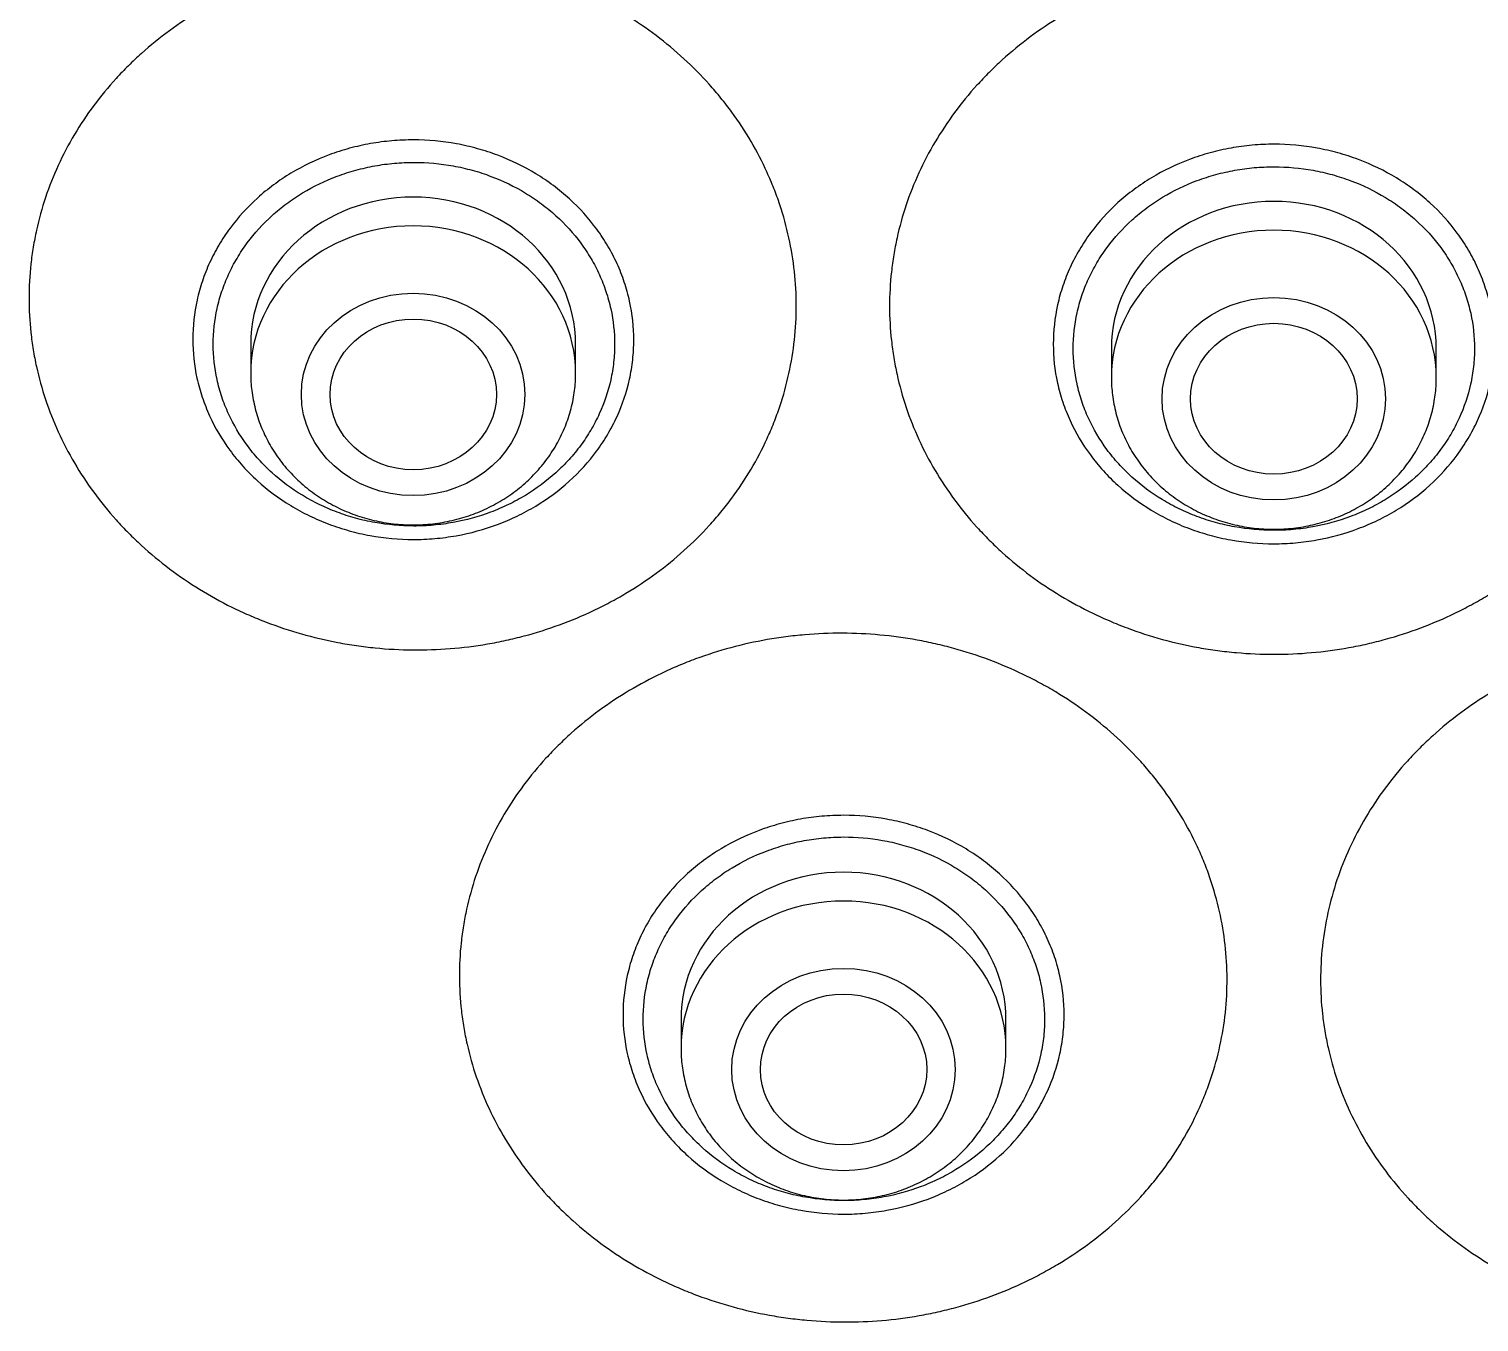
# Model space of a CAD drawing. Header units: millimetres. Extents: x 863 to 5283, y 810 to 2397.
# Drawn here: x 1634.474 to 1636.304, y 1442.379 to 1444.011 of the extents above; entities that cross this region are included whole.
import ezdxf

# ---------------------------------------------------------------- set-up
doc = ezdxf.new("R2010")
doc.units = ezdxf.units.MM
doc.layers.add('Wbudowane', color=175, linetype='Continuous')

# ---------------------------------------------------------------- blocks, each defined once
blk = doc.blocks.new('Z$W@#21058')
for p, q in [((18.569, 137.7496), (18.569, 137.7133)), ((18.979, 137.7133), (18.979, 137.7496)), ((19.655, 137.7442), (19.655, 137.7078)), ((20.065, 137.7078), (20.065, 137.7442)), ((19.112, 136.8973), (19.112, 136.8609)), ((19.522, 136.8609), (19.522, 136.8973))]:
    blk.add_line(p, q)
for centre in [(18.774, 137.7496), (19.86, 137.7442), (18.774, 137.7133), (19.86, 137.7078), (19.317, 136.8973), (19.317, 136.8609)]:
    blk.add_ellipse(centre, major_axis=(-0.205, 0), ratio=0.906308, start_param=3.141593, end_param=6.283185)
for centre, major_axis, ratio in [((18.774, 137.6863), (-0.141, 0), 0.906308), ((19.86, 137.6808), (-0.141, 0), 0.906308), ((18.7742, 137.6863), (0.105, 0), 0.905881), ((19.86, 137.6808), (0.1051, 0), 0.906308), ((19.317, 136.8339), (-0.141, 0), 0.906308), ((19.3171, 136.834), (0.105, 0.0002), 0.90652)]:
    blk.add_ellipse(centre, major_axis=major_axis, ratio=ratio)
for points, knots in [([(19.2575, 137.7982), (19.2575, 137.7692), (19.2543, 137.7407), (19.2451, 137.6987), (19.2413, 137.6848), (19.2344, 137.6642), (19.2319, 137.6574), (19.2265, 137.6438), (19.2236, 137.6371), (19.2085, 137.604), (19.1936, 137.5789), (19.1716, 137.5493), (19.1671, 137.5435), (19.1576, 137.532), (19.1527, 137.5263), (19.1375, 137.5096), (19.1269, 137.4991), (19.0934, 137.469), (19.069, 137.4511), (19.0359, 137.4313), (19.0292, 137.4275), (19.0155, 137.4202), (19.0086, 137.4167), (18.9876, 137.4068), (18.9591, 137.3948), (18.9293, 137.3854), (18.9066, 137.3794), (18.899, 137.3775), (18.8835, 137.3741), (18.8757, 137.3726), (18.8366, 137.3659), (18.8052, 137.3634), (18.7578, 137.3639), (18.742, 137.3647), (18.7182, 137.3671), (18.7103, 137.368), (18.6945, 137.3703), (18.6867, 137.3716), (18.6479, 137.379), (18.6177, 137.3876), (18.5811, 137.4017), (18.5738, 137.4047), (18.5594, 137.411), (18.5522, 137.4143), (18.5312, 137.4247), (18.5176, 137.4322), (18.4783, 137.4565), (18.4538, 137.4749), (18.4256, 137.5008), (18.4201, 137.5061), (18.4094, 137.5168), (18.4042, 137.5223), (18.3892, 137.5391), (18.3704, 137.5623), (18.3541, 137.587), (18.3391, 137.6126), (18.3323, 137.6258), (18.314, 137.6659), (18.3049, 137.6933), (18.2971, 137.7285), (18.2958, 137.7356), (18.2934, 137.7499), (18.2925, 137.7571), (18.2901, 137.7788), (18.2885, 137.8076), (18.2901, 137.8364), (18.2925, 137.8581), (18.2934, 137.8652), (18.2958, 137.8795), (18.2972, 137.8865), (18.3049, 137.9216), (18.314, 137.9489), (18.3323, 137.9886), (18.3391, 138.0017), (18.3541, 138.0269), (18.3704, 138.0513), (18.3892, 138.0741), (18.4042, 138.0906), (18.4094, 138.096), (18.4201, 138.1065), (18.4256, 138.1117), (18.4538, 138.1371), (18.4783, 138.155), (18.5176, 138.1784), (18.5312, 138.1857), (18.5522, 138.1957), (18.5594, 138.1988), (18.5738, 138.2049), (18.5811, 138.2077), (18.6177, 138.2211), (18.6479, 138.2291), (18.6867, 138.2357), (18.6945, 138.2369), (18.7103, 138.2389), (18.7182, 138.2397), (18.742, 138.2416), (18.7578, 138.2421), (18.8052, 138.2416), (18.8366, 138.2385), (18.8757, 138.2311), (18.8835, 138.2294), (18.899, 138.2257), (18.9066, 138.2237), (18.9293, 138.2172), (18.9591, 138.2073), (18.9876, 138.1948), (19.0086, 138.1844), (19.0155, 138.1808), (19.0292, 138.1732), (19.0359, 138.1693), (19.069, 138.1489), (19.0934, 138.1305), (19.1269, 138.0998), (19.1375, 138.089), (19.1527, 138.0721), (19.1576, 138.0663), (19.1671, 138.0546), (19.1716, 138.0487), (19.1936, 138.0187), (19.2085, 137.9933), (19.2236, 137.9599), (19.2265, 137.9532), (19.2319, 137.9395), (19.2344, 137.9326), (19.2413, 137.9118), (19.2451, 137.8979), (19.2543, 137.8557), (19.2575, 137.8272), (19.2575, 137.7982)], [0, 0, 0, 0, 0.03125, 0.03125, 0.046875, 0.046875, 0.054687, 0.054687, 0.0625, 0.0625, 0.09375, 0.09375, 0.101562, 0.101562, 0.109375, 0.109375, 0.125, 0.125, 0.15625, 0.15625, 0.164062, 0.164062, 0.171875, 0.171875, 0.1875, 0.203125, 0.203125, 0.210937, 0.210937, 0.21875, 0.21875, 0.25, 0.25, 0.265625, 0.265625, 0.273438, 0.273438, 0.28125, 0.28125, 0.3125, 0.3125, 0.320313, 0.320313, 0.328125, 0.328125, 0.34375, 0.34375, 0.375, 0.375, 0.382813, 0.382813, 0.390625, 0.390625, 0.40625, 0.421875, 0.421875, 0.4375, 0.4375, 0.46875, 0.46875, 0.476562, 0.476562, 0.484375, 0.484375, 0.5, 0.515625, 0.515625, 0.523437, 0.523437, 0.53125, 0.53125, 0.5625, 0.5625, 0.578125, 0.578125, 0.59375, 0.609375, 0.609375, 0.617187, 0.617187, 0.625, 0.625, 0.65625, 0.65625, 0.671875, 0.671875, 0.679687, 0.679687, 0.6875, 0.6875, 0.71875, 0.71875, 0.726562, 0.726562, 0.734375, 0.734375, 0.75, 0.75, 0.78125, 0.78125, 0.789062, 0.789062, 0.796875, 0.796875, 0.8125, 0.828125, 0.828125, 0.835937, 0.835937, 0.84375, 0.84375, 0.875, 0.875, 0.890625, 0.890625, 0.898437, 0.898437, 0.90625, 0.90625, 0.9375, 0.9375, 0.945312, 0.945312, 0.953125, 0.953125, 0.96875, 0.96875, 1, 1, 1, 1]), ([(20.3449, 137.7976), (20.3449, 137.7686), (20.3417, 137.74), (20.3325, 137.6979), (20.3287, 137.684), (20.3217, 137.6633), (20.3192, 137.6564), (20.3138, 137.6428), (20.311, 137.636), (20.2958, 137.6028), (20.2809, 137.5775), (20.2589, 137.5477), (20.2543, 137.5418), (20.2448, 137.5302), (20.2399, 137.5244), (20.2247, 137.5077), (20.214, 137.497), (20.1805, 137.4666), (20.156, 137.4484), (20.1229, 137.4283), (20.1161, 137.4244), (20.1024, 137.417), (20.0955, 137.4134), (20.0745, 137.4033), (20.0459, 137.391), (20.0162, 137.3813), (19.9934, 137.3751), (19.9858, 137.3732), (19.9703, 137.3696), (19.9625, 137.368), (19.9233, 137.361), (19.8919, 137.3582), (19.8444, 137.3582), (19.8286, 137.3589), (19.8048, 137.361), (19.7968, 137.3619), (19.781, 137.364), (19.7732, 137.3652), (19.7343, 137.3722), (19.7041, 137.3805), (19.6674, 137.3943), (19.6601, 137.3972), (19.6457, 137.4034), (19.6385, 137.4066), (19.6175, 137.4168), (19.6039, 137.4242), (19.5644, 137.4481), (19.54, 137.4662), (19.5117, 137.4919), (19.5061, 137.4971), (19.4955, 137.5078), (19.4903, 137.5132), (19.4752, 137.5299), (19.4564, 137.5529), (19.4401, 137.5775), (19.4251, 137.6029), (19.4182, 137.616), (19.3999, 137.656), (19.3907, 137.6834), (19.383, 137.7186), (19.3816, 137.7256), (19.3793, 137.7399), (19.3783, 137.7471), (19.3759, 137.7688), (19.3743, 137.7976), (19.3759, 137.8265), (19.3783, 137.8481), (19.3793, 137.8553), (19.3816, 137.8696), (19.383, 137.8767), (19.3907, 137.9119), (19.3999, 137.9393), (19.4182, 137.9792), (19.4251, 137.9924), (19.4401, 138.0178), (19.4564, 138.0424), (19.4752, 138.0654), (19.4903, 138.082), (19.4955, 138.0875), (19.5061, 138.0981), (19.5117, 138.1034), (19.54, 138.129), (19.5644, 138.1472), (19.6039, 138.171), (19.6175, 138.1784), (19.6385, 138.1886), (19.6457, 138.1919), (19.6601, 138.1981), (19.6674, 138.201), (19.7041, 138.2147), (19.7343, 138.223), (19.7732, 138.23), (19.781, 138.2313), (19.7968, 138.2334), (19.8048, 138.2343), (19.8286, 138.2364), (19.8444, 138.2371), (19.8919, 138.2371), (19.9233, 138.2343), (19.9625, 138.2272), (19.9703, 138.2256), (19.9858, 138.2221), (19.9934, 138.2202), (20.0162, 138.2139), (20.0459, 138.2042), (20.0745, 138.192), (20.0955, 138.1818), (20.1024, 138.1783), (20.1161, 138.1708), (20.1229, 138.1669), (20.156, 138.1468), (20.1805, 138.1287), (20.214, 138.0983), (20.2247, 138.0876), (20.2399, 138.0708), (20.2448, 138.0651), (20.2543, 138.0535), (20.2589, 138.0476), (20.2809, 138.0177), (20.2958, 137.9925), (20.311, 137.9592), (20.3138, 137.9525), (20.3192, 137.9388), (20.3217, 137.932), (20.3287, 137.9112), (20.3325, 137.8973), (20.3417, 137.8552), (20.3449, 137.8267), (20.3449, 137.7976)], [0, 0, 0, 0, 0.03125, 0.03125, 0.046875, 0.046875, 0.054687, 0.054687, 0.0625, 0.0625, 0.09375, 0.09375, 0.101562, 0.101562, 0.109375, 0.109375, 0.125, 0.125, 0.15625, 0.15625, 0.164062, 0.164062, 0.171875, 0.171875, 0.1875, 0.203125, 0.203125, 0.210938, 0.210938, 0.21875, 0.21875, 0.25, 0.25, 0.265625, 0.265625, 0.273438, 0.273438, 0.28125, 0.28125, 0.3125, 0.3125, 0.320313, 0.320313, 0.328125, 0.328125, 0.34375, 0.34375, 0.375, 0.375, 0.382813, 0.382813, 0.390625, 0.390625, 0.40625, 0.421875, 0.421875, 0.4375, 0.4375, 0.46875, 0.46875, 0.476562, 0.476562, 0.484375, 0.484375, 0.5, 0.515625, 0.515625, 0.523437, 0.523437, 0.53125, 0.53125, 0.5625, 0.5625, 0.578125, 0.578125, 0.59375, 0.609375, 0.609375, 0.617187, 0.617187, 0.625, 0.625, 0.65625, 0.65625, 0.671875, 0.671875, 0.679688, 0.679688, 0.6875, 0.6875, 0.71875, 0.71875, 0.726563, 0.726563, 0.734375, 0.734375, 0.75, 0.75, 0.78125, 0.78125, 0.789063, 0.789063, 0.796875, 0.796875, 0.8125, 0.828125, 0.828125, 0.835938, 0.835938, 0.84375, 0.84375, 0.875, 0.875, 0.890625, 0.890625, 0.898438, 0.898438, 0.90625, 0.90625, 0.9375, 0.9375, 0.945313, 0.945313, 0.953125, 0.953125, 0.96875, 0.96875, 1, 1, 1, 1]), ([(18.4959, 137.7559), (18.4959, 137.7725), (18.4977, 137.789), (18.5022, 137.8094), (18.5033, 137.8134), (18.5055, 137.8215), (18.5067, 137.8255), (18.5107, 137.8373), (18.5168, 137.8527), (18.5246, 137.8676), (18.531, 137.8785), (18.5333, 137.8821), (18.538, 137.8892), (18.5405, 137.8927), (18.5532, 137.9099), (18.5647, 137.9226), (18.584, 137.94), (18.5908, 137.9455), (18.605, 137.956), (18.6123, 137.961), (18.635, 137.9746), (18.651, 137.9823), (18.6763, 137.9918), (18.685, 137.9946), (18.7025, 137.9993), (18.7201, 138.0033), (18.738, 138.0056), (18.7561, 138.0072), (18.7653, 138.0076), (18.7928, 138.0075), (18.8109, 138.0058), (18.8376, 138.001), (18.8464, 137.9989), (18.8595, 137.9953), (18.8639, 137.994), (18.8725, 137.9912), (18.8767, 137.9897), (18.8978, 137.9817), (18.9138, 137.9739), (18.9327, 137.9624), (18.9364, 137.96), (18.9437, 137.9551), (18.9474, 137.9525), (18.958, 137.9446), (18.9647, 137.939), (18.9839, 137.9215), (18.9955, 137.9088), (19.0082, 137.8915), (19.0106, 137.888), (19.0153, 137.8808), (19.0176, 137.8772), (19.024, 137.8663), (19.0317, 137.8514), (19.0378, 137.8359), (19.0418, 137.8241), (19.043, 137.8201), (19.0452, 137.812), (19.0462, 137.8079), (19.0507, 137.7876), (19.0524, 137.7712), (19.0524, 137.7465), (19.052, 137.7383), (19.0506, 137.7259), (19.0501, 137.7218), (19.0487, 137.7136), (19.0479, 137.7095), (19.0435, 137.6893), (19.0382, 137.6736), (19.0278, 137.6507), (19.0238, 137.6432), (19.0152, 137.6286), (19.0105, 137.6215), (18.9954, 137.6011), (18.9839, 137.5883), (18.9579, 137.5648), (18.9438, 137.5544), (18.9212, 137.5408), (18.9134, 137.5366), (18.8973, 137.5288), (18.889, 137.5252), (18.8637, 137.5158), (18.8463, 137.5111), (18.824, 137.5071), (18.8195, 137.5064), (18.8105, 137.5052), (18.8059, 137.5047), (18.7922, 137.5035), (18.7831, 137.5031), (18.7559, 137.5032), (18.7379, 137.5048), (18.7154, 137.5089), (18.7109, 137.5098), (18.702, 137.5118), (18.6976, 137.513), (18.6846, 137.5166), (18.6675, 137.5222), (18.6511, 137.5292), (18.6391, 137.5351), (18.6351, 137.5371), (18.6272, 137.5414), (18.6233, 137.5436), (18.6043, 137.5552), (18.5903, 137.5657), (18.571, 137.5832), (18.5649, 137.5893), (18.5562, 137.5989), (18.5534, 137.6022), (18.5479, 137.6089), (18.5453, 137.6123), (18.5327, 137.6295), (18.5241, 137.644), (18.5154, 137.663), (18.5138, 137.6669), (18.5107, 137.6747), (18.5092, 137.6787), (18.5053, 137.6906), (18.503, 137.6986), (18.4977, 137.7228), (18.4959, 137.7392), (18.4959, 137.7559)], [0, 0, 0, 0, 0.03125, 0.03125, 0.039062, 0.039062, 0.046875, 0.046875, 0.0625, 0.078125, 0.078125, 0.085937, 0.085937, 0.09375, 0.09375, 0.125, 0.125, 0.140625, 0.140625, 0.15625, 0.15625, 0.1875, 0.1875, 0.203125, 0.203125, 0.21875, 0.234375, 0.234375, 0.25, 0.25, 0.28125, 0.28125, 0.296875, 0.296875, 0.304687, 0.304687, 0.3125, 0.3125, 0.34375, 0.34375, 0.351562, 0.351562, 0.359375, 0.359375, 0.375, 0.375, 0.40625, 0.40625, 0.414062, 0.414062, 0.421875, 0.421875, 0.4375, 0.453125, 0.453125, 0.460937, 0.460937, 0.46875, 0.46875, 0.5, 0.5, 0.515625, 0.515625, 0.523437, 0.523437, 0.53125, 0.53125, 0.5625, 0.5625, 0.578125, 0.578125, 0.59375, 0.59375, 0.625, 0.625, 0.65625, 0.65625, 0.671875, 0.671875, 0.6875, 0.6875, 0.71875, 0.71875, 0.726562, 0.726562, 0.734375, 0.734375, 0.75, 0.75, 0.78125, 0.78125, 0.789062, 0.789062, 0.796875, 0.796875, 0.8125, 0.828125, 0.828125, 0.835937, 0.835937, 0.84375, 0.84375, 0.875, 0.875, 0.890625, 0.890625, 0.898437, 0.898437, 0.90625, 0.90625, 0.9375, 0.9375, 0.945312, 0.945312, 0.953125, 0.953125, 0.96875, 0.96875, 1, 1, 1, 1]), ([(19.5817, 137.7499), (19.5817, 137.7665), (19.5835, 137.783), (19.588, 137.8034), (19.589, 137.8075), (19.5913, 137.8155), (19.5925, 137.8195), (19.5965, 137.8313), (19.6026, 137.8468), (19.6104, 137.8617), (19.6168, 137.8726), (19.6191, 137.8762), (19.6238, 137.8833), (19.6263, 137.8868), (19.639, 137.904), (19.6505, 137.9167), (19.6698, 137.9342), (19.6766, 137.9397), (19.6908, 137.9503), (19.6981, 137.9552), (19.7208, 137.9689), (19.7368, 137.9766), (19.7621, 137.9861), (19.7708, 137.9889), (19.7883, 137.9937), (19.8059, 137.9977), (19.8238, 138.0001), (19.8419, 138.0017), (19.8511, 138.0021), (19.8786, 138.0021), (19.8967, 138.0004), (19.9234, 137.9956), (19.9322, 137.9936), (19.9453, 137.99), (19.9497, 137.9887), (19.9583, 137.9859), (19.9626, 137.9844), (19.9836, 137.9764), (19.9996, 137.9687), (20.0185, 137.9572), (20.0222, 137.9548), (20.0296, 137.9499), (20.0332, 137.9473), (20.0438, 137.9394), (20.0505, 137.9339), (20.0698, 137.9164), (20.0813, 137.9037), (20.094, 137.8865), (20.0965, 137.8829), (20.1012, 137.8758), (20.1034, 137.8722), (20.1098, 137.8613), (20.1176, 137.8464), (20.1237, 137.8309), (20.1276, 137.8191), (20.1289, 137.8151), (20.1311, 137.807), (20.1321, 137.803), (20.1365, 137.7826), (20.1383, 137.7663), (20.1383, 137.7416), (20.1378, 137.7333), (20.1365, 137.7209), (20.1359, 137.7168), (20.1346, 137.7086), (20.1338, 137.7045), (20.1293, 137.6843), (20.1241, 137.6686), (20.1136, 137.6457), (20.1096, 137.6381), (20.101, 137.6235), (20.0963, 137.6165), (20.0812, 137.596), (20.0697, 137.5833), (20.0437, 137.5597), (20.0296, 137.5493), (20.007, 137.5356), (19.9992, 137.5314), (19.9831, 137.5235), (19.9748, 137.52), (19.9495, 137.5105), (19.9321, 137.5057), (19.9098, 137.5017), (19.9054, 137.501), (19.8963, 137.4998), (19.8918, 137.4993), (19.8781, 137.4981), (19.869, 137.4977), (19.8417, 137.4977), (19.8237, 137.4993), (19.8012, 137.5033), (19.7967, 137.5042), (19.7879, 137.5063), (19.7835, 137.5074), (19.7704, 137.511), (19.7533, 137.5165), (19.7369, 137.5235), (19.7249, 137.5294), (19.7209, 137.5314), (19.713, 137.5357), (19.7091, 137.5379), (19.6901, 137.5494), (19.6761, 137.5599), (19.6568, 137.5773), (19.6507, 137.5834), (19.642, 137.5931), (19.6392, 137.5964), (19.6337, 137.603), (19.6311, 137.6064), (19.6185, 137.6235), (19.6099, 137.638), (19.6012, 137.6571), (19.5995, 137.661), (19.5965, 137.6688), (19.595, 137.6727), (19.591, 137.6846), (19.5888, 137.6926), (19.5835, 137.7168), (19.5817, 137.7332), (19.5817, 137.7499)], [0, 0, 0, 0, 0.03125, 0.03125, 0.039062, 0.039062, 0.046875, 0.046875, 0.0625, 0.078125, 0.078125, 0.085937, 0.085937, 0.09375, 0.09375, 0.125, 0.125, 0.140625, 0.140625, 0.15625, 0.15625, 0.1875, 0.1875, 0.203125, 0.203125, 0.21875, 0.234375, 0.234375, 0.25, 0.25, 0.28125, 0.28125, 0.296875, 0.296875, 0.304687, 0.304687, 0.3125, 0.3125, 0.34375, 0.34375, 0.351562, 0.351562, 0.359375, 0.359375, 0.375, 0.375, 0.40625, 0.40625, 0.414062, 0.414062, 0.421875, 0.421875, 0.4375, 0.453125, 0.453125, 0.460937, 0.460937, 0.46875, 0.46875, 0.5, 0.5, 0.515625, 0.515625, 0.523437, 0.523437, 0.53125, 0.53125, 0.5625, 0.5625, 0.578125, 0.578125, 0.59375, 0.59375, 0.625, 0.625, 0.65625, 0.65625, 0.671875, 0.671875, 0.6875, 0.6875, 0.71875, 0.71875, 0.726562, 0.726562, 0.734375, 0.734375, 0.75, 0.75, 0.78125, 0.78125, 0.789062, 0.789062, 0.796875, 0.796875, 0.8125, 0.828125, 0.828125, 0.835937, 0.835937, 0.84375, 0.84375, 0.875, 0.875, 0.890625, 0.890625, 0.898437, 0.898437, 0.90625, 0.90625, 0.9375, 0.9375, 0.945312, 0.945312, 0.953125, 0.953125, 0.96875, 0.96875, 1, 1, 1, 1]), ([(18.5218, 137.7496), (18.5218, 137.7345), (18.5234, 137.7196), (18.5282, 137.6976), (18.5302, 137.6903), (18.535, 137.6759), (18.5379, 137.6687), (18.5474, 137.6479), (18.5552, 137.6347), (18.5667, 137.6191), (18.569, 137.616), (18.574, 137.61), (18.5766, 137.607), (18.5845, 137.5982), (18.5901, 137.5926), (18.6076, 137.5767), (18.6204, 137.5672), (18.6377, 137.5568), (18.6412, 137.5547), (18.6484, 137.5508), (18.652, 137.549), (18.6629, 137.5437), (18.6779, 137.5373), (18.6934, 137.5322), (18.7053, 137.5289), (18.7093, 137.5279), (18.7174, 137.5261), (18.7215, 137.5253), (18.7419, 137.5216), (18.7583, 137.5201), (18.7831, 137.5201), (18.7914, 137.5205), (18.8038, 137.5216), (18.808, 137.522), (18.8162, 137.5232), (18.8203, 137.5238), (18.8406, 137.5275), (18.8564, 137.5318), (18.8794, 137.5404), (18.887, 137.5437), (18.9017, 137.5508), (18.9088, 137.5546), (18.9293, 137.5671), (18.9421, 137.5766), (18.9599, 137.5926), (18.9655, 137.5982), (18.9759, 137.6098), (18.9858, 137.6218), (18.9943, 137.6347), (19.0021, 137.6479), (19.0057, 137.6548), (19.0153, 137.6757), (19.0201, 137.69), (19.0249, 137.712), (19.0262, 137.7195), (19.0278, 137.7346), (19.0282, 137.7421), (19.0282, 137.7645), (19.0266, 137.7794), (19.0226, 137.7979), (19.0217, 137.8016), (19.0196, 137.809), (19.0185, 137.8126), (19.0149, 137.8234), (19.0094, 137.8375), (19.0023, 137.851), (18.9965, 137.8609), (18.9944, 137.8642), (18.9902, 137.8707), (18.9879, 137.8739), (18.9764, 137.8896), (18.9659, 137.9012), (18.9484, 137.9171), (18.9423, 137.9221), (18.9326, 137.9293), (18.9293, 137.9317), (18.9226, 137.9362), (18.9192, 137.9383), (18.902, 137.9488), (18.8875, 137.9558), (18.8683, 137.963), (18.8645, 137.9644), (18.8566, 137.967), (18.8526, 137.9681), (18.8407, 137.9714), (18.8327, 137.9733), (18.8084, 137.9777), (18.7919, 137.9792), (18.7711, 137.9792), (18.7669, 137.9791), (18.7586, 137.9787), (18.7544, 137.9784), (18.7421, 137.9774), (18.7258, 137.9752), (18.7097, 137.9715), (18.6938, 137.9672), (18.6859, 137.9646), (18.6629, 137.956), (18.6483, 137.949), (18.6277, 137.9365), (18.621, 137.932), (18.6081, 137.9224), (18.6019, 137.9174), (18.5844, 137.9015), (18.5739, 137.8899), (18.56, 137.8712), (18.5557, 137.8646), (18.5478, 137.8514), (18.5408, 137.8378), (18.5352, 137.8238), (18.5303, 137.8094), (18.5283, 137.8021), (18.5234, 137.7798), (18.5218, 137.7648), (18.5218, 137.7496)], [0, 0, 0, 0, 0.03125, 0.03125, 0.046875, 0.046875, 0.0625, 0.0625, 0.09375, 0.09375, 0.101562, 0.101562, 0.109375, 0.109375, 0.125, 0.125, 0.15625, 0.15625, 0.164062, 0.164062, 0.171875, 0.171875, 0.1875, 0.203125, 0.203125, 0.210937, 0.210937, 0.21875, 0.21875, 0.25, 0.25, 0.265625, 0.265625, 0.273437, 0.273437, 0.28125, 0.28125, 0.3125, 0.3125, 0.328125, 0.328125, 0.34375, 0.34375, 0.375, 0.375, 0.390625, 0.390625, 0.40625, 0.421875, 0.421875, 0.4375, 0.4375, 0.46875, 0.46875, 0.484375, 0.484375, 0.5, 0.5, 0.53125, 0.53125, 0.539062, 0.539062, 0.546875, 0.546875, 0.5625, 0.578125, 0.578125, 0.585937, 0.585937, 0.59375, 0.59375, 0.625, 0.625, 0.640625, 0.640625, 0.648437, 0.648437, 0.65625, 0.65625, 0.6875, 0.6875, 0.695312, 0.695312, 0.703125, 0.703125, 0.71875, 0.71875, 0.75, 0.75, 0.757812, 0.757812, 0.765625, 0.765625, 0.78125, 0.796875, 0.796875, 0.8125, 0.8125, 0.84375, 0.84375, 0.859375, 0.859375, 0.875, 0.875, 0.90625, 0.90625, 0.921875, 0.921875, 0.9375, 0.953125, 0.953125, 0.96875, 0.96875, 1, 1, 1, 1]), ([(19.6068, 137.7442), (19.6068, 137.729), (19.6085, 137.7141), (19.6133, 137.6921), (19.6153, 137.6848), (19.6201, 137.6704), (19.6229, 137.6632), (19.6325, 137.6424), (19.6402, 137.6292), (19.6517, 137.6136), (19.6541, 137.6106), (19.6591, 137.6045), (19.6616, 137.6015), (19.6696, 137.5927), (19.6751, 137.5872), (19.6927, 137.5713), (19.7054, 137.5618), (19.7227, 137.5513), (19.7262, 137.5493), (19.7334, 137.5454), (19.737, 137.5435), (19.748, 137.5382), (19.7629, 137.5318), (19.7784, 137.5268), (19.7903, 137.5235), (19.7943, 137.5225), (19.8024, 137.5207), (19.8065, 137.5198), (19.8269, 137.5162), (19.8434, 137.5147), (19.8681, 137.5147), (19.8764, 137.515), (19.8888, 137.5161), (19.893, 137.5166), (19.9012, 137.5177), (19.9053, 137.5184), (19.9256, 137.522), (19.9414, 137.5264), (19.9644, 137.535), (19.972, 137.5382), (19.9867, 137.5453), (19.9937, 137.5492), (20.0143, 137.5616), (20.0271, 137.5711), (20.0448, 137.5872), (20.0504, 137.5928), (20.0609, 137.6043), (20.0708, 137.6163), (20.0793, 137.6292), (20.0871, 137.6425), (20.0907, 137.6493), (20.1002, 137.6702), (20.105, 137.6845), (20.1099, 137.7065), (20.1111, 137.714), (20.1128, 137.7291), (20.1132, 137.7366), (20.1132, 137.759), (20.1116, 137.7739), (20.1076, 137.7924), (20.1066, 137.7961), (20.1046, 137.8035), (20.1035, 137.8071), (20.0999, 137.8179), (20.0943, 137.832), (20.0873, 137.8455), (20.0815, 137.8554), (20.0794, 137.8587), (20.0752, 137.8652), (20.0729, 137.8684), (20.0613, 137.8841), (20.0509, 137.8957), (20.0334, 137.9115), (20.0272, 137.9166), (20.0176, 137.9238), (20.0143, 137.9261), (20.0076, 137.9306), (20.0042, 137.9328), (19.987, 137.9432), (19.9725, 137.9503), (19.9533, 137.9575), (19.9495, 137.9589), (19.9416, 137.9614), (19.9376, 137.9626), (19.9257, 137.9659), (19.9177, 137.9677), (19.8934, 137.9721), (19.877, 137.9736), (19.8561, 137.9736), (19.8519, 137.9735), (19.8436, 137.9732), (19.8395, 137.9729), (19.8271, 137.9718), (19.8108, 137.9696), (19.7948, 137.966), (19.7789, 137.9616), (19.771, 137.9591), (19.7479, 137.9505), (19.7334, 137.9434), (19.7127, 137.931), (19.7061, 137.9265), (19.6931, 137.9169), (19.687, 137.9118), (19.6694, 137.896), (19.6589, 137.8844), (19.645, 137.8656), (19.6407, 137.8591), (19.6329, 137.8459), (19.6258, 137.8323), (19.6202, 137.8183), (19.6154, 137.8039), (19.6134, 137.7966), (19.6085, 137.7743), (19.6068, 137.7593), (19.6068, 137.7442)], [0, 0, 0, 0, 0.03125, 0.03125, 0.046875, 0.046875, 0.0625, 0.0625, 0.09375, 0.09375, 0.101563, 0.101563, 0.109375, 0.109375, 0.125, 0.125, 0.15625, 0.15625, 0.164063, 0.164063, 0.171875, 0.171875, 0.1875, 0.203125, 0.203125, 0.210938, 0.210938, 0.21875, 0.21875, 0.25, 0.25, 0.265625, 0.265625, 0.273438, 0.273438, 0.28125, 0.28125, 0.3125, 0.3125, 0.328125, 0.328125, 0.34375, 0.34375, 0.375, 0.375, 0.390625, 0.390625, 0.40625, 0.421875, 0.421875, 0.4375, 0.4375, 0.46875, 0.46875, 0.484375, 0.484375, 0.5, 0.5, 0.53125, 0.53125, 0.539063, 0.539063, 0.546875, 0.546875, 0.5625, 0.578125, 0.578125, 0.585938, 0.585938, 0.59375, 0.59375, 0.625, 0.625, 0.640625, 0.640625, 0.648438, 0.648438, 0.65625, 0.65625, 0.6875, 0.6875, 0.695313, 0.695313, 0.703125, 0.703125, 0.71875, 0.71875, 0.75, 0.75, 0.757813, 0.757813, 0.765625, 0.765625, 0.78125, 0.796875, 0.796875, 0.8125, 0.8125, 0.84375, 0.84375, 0.859375, 0.859375, 0.875, 0.875, 0.90625, 0.90625, 0.921875, 0.921875, 0.9375, 0.953125, 0.953125, 0.96875, 0.96875, 1, 1, 1, 1]), ([(18.569, 137.7133), (18.569, 137.7051), (18.57, 137.6912), (18.5743, 137.6678), (18.5815, 137.646), (18.5916, 137.6246), (18.6044, 137.6047), (18.6196, 137.5863), (18.6371, 137.5698), (18.6567, 137.5554), (18.678, 137.5433), (18.7007, 137.5337), (18.7245, 137.5267), (18.749, 137.5225), (18.774, 137.521), (18.7989, 137.5225), (18.8234, 137.5267), (18.8472, 137.5336), (18.87, 137.5433), (18.8913, 137.5554), (18.9109, 137.5698), (18.9284, 137.5864), (18.9437, 137.6048), (18.9564, 137.6247), (18.9665, 137.6461), (18.9738, 137.668), (18.9781, 137.6913), (18.979, 137.7052), (18.979, 137.7133)], [0, 0, 0, 0, 0.036694, 0.07465, 0.112689, 0.150846, 0.189146, 0.227598, 0.266201, 0.304942, 0.3438, 0.382753, 0.421774, 0.460843, 0.499936, 0.539034, 0.578117, 0.617162, 0.656147, 0.695046, 0.733834, 0.772489, 0.810994, 0.849343, 0.887544, 0.925617, 0.963594, 1, 1, 1, 1]), ([(19.655, 137.7078), (19.655, 137.6996), (19.656, 137.6857), (19.6603, 137.6623), (19.6675, 137.6405), (19.6776, 137.6191), (19.6904, 137.5992), (19.7056, 137.5808), (19.7231, 137.5643), (19.7427, 137.5499), (19.764, 137.5378), (19.7867, 137.5282), (19.8105, 137.5212), (19.835, 137.517), (19.86, 137.5155), (19.8849, 137.517), (19.9094, 137.5212), (19.9332, 137.5281), (19.956, 137.5378), (19.9773, 137.5499), (19.9969, 137.5643), (20.0144, 137.5809), (20.0297, 137.5993), (20.0424, 137.6192), (20.0525, 137.6406), (20.0598, 137.6625), (20.0641, 137.6858), (20.065, 137.6997), (20.065, 137.7078)], [0, 0, 0, 0, 0.036694, 0.07465, 0.112689, 0.150846, 0.189146, 0.227598, 0.266201, 0.304942, 0.3438, 0.382753, 0.421774, 0.460843, 0.499936, 0.539034, 0.578117, 0.617162, 0.656147, 0.695046, 0.733834, 0.772489, 0.810994, 0.849343, 0.887544, 0.925617, 0.963594, 1, 1, 1, 1]), ([(19.801, 136.9487), (19.8011, 136.92), (19.7981, 136.8917), (19.789, 136.8501), (19.7852, 136.8363), (19.7784, 136.8158), (19.7759, 136.809), (19.7706, 136.7955), (19.7677, 136.7889), (19.7526, 136.756), (19.7378, 136.7311), (19.7159, 136.7016), (19.7114, 136.6958), (19.702, 136.6843), (19.6971, 136.6787), (19.6819, 136.6621), (19.6713, 136.6516), (19.6379, 136.6216), (19.6135, 136.6037), (19.5805, 136.5839), (19.5737, 136.5801), (19.5601, 136.5727), (19.5532, 136.5692), (19.5322, 136.5592), (19.5037, 136.5472), (19.474, 136.5377), (19.4513, 136.5316), (19.4436, 136.5297), (19.4282, 136.5263), (19.4204, 136.5247), (19.3813, 136.5178), (19.3499, 136.5152), (19.3025, 136.5153), (19.2867, 136.516), (19.2629, 136.5182), (19.2549, 136.5191), (19.2392, 136.5212), (19.2314, 136.5224), (19.1925, 136.5295), (19.1623, 136.5378), (19.1256, 136.5514), (19.1183, 136.5544), (19.1039, 136.5605), (19.0967, 136.5638), (19.0756, 136.5739), (19.0621, 136.5812), (19.0226, 136.6049), (18.9981, 136.623), (18.9697, 136.6484), (18.9642, 136.6536), (18.9535, 136.6642), (18.9483, 136.6696), (18.9332, 136.6861), (18.9143, 136.7089), (18.898, 136.7332), (18.8829, 136.7584), (18.876, 136.7714), (18.8576, 136.811), (18.8483, 136.8381), (18.8405, 136.873), (18.8391, 136.88), (18.8367, 136.8941), (18.8357, 136.9012), (18.8332, 136.9226), (18.8316, 136.9512), (18.833, 136.9798), (18.8353, 137.0012), (18.8363, 137.0083), (18.8386, 137.0224), (18.8399, 137.0294), (18.8476, 137.0642), (18.8566, 137.0913), (18.8748, 137.1308), (18.8816, 137.1438), (18.8965, 137.1689), (18.9127, 137.1932), (18.9315, 137.2159), (18.9465, 137.2323), (18.9516, 137.2377), (18.9623, 137.2482), (18.9678, 137.2534), (18.996, 137.2787), (19.0204, 137.2966), (19.0597, 137.3201), (19.0732, 137.3274), (19.0942, 137.3374), (19.1014, 137.3406), (19.1158, 137.3467), (19.1231, 137.3496), (19.1597, 137.3631), (19.1898, 137.3712), (19.2286, 137.378), (19.2364, 137.3792), (19.2522, 137.3813), (19.2601, 137.3821), (19.2839, 137.3841), (19.2998, 137.3848), (19.3471, 137.3846), (19.3786, 137.3818), (19.4177, 137.3747), (19.4255, 137.3731), (19.441, 137.3696), (19.4486, 137.3676), (19.4714, 137.3614), (19.5011, 137.3517), (19.5297, 137.3395), (19.5507, 137.3294), (19.5576, 137.3259), (19.5713, 137.3185), (19.5781, 137.3146), (19.6113, 137.2947), (19.6357, 137.2766), (19.6693, 137.2465), (19.68, 137.2359), (19.6952, 137.2192), (19.7002, 137.2135), (19.7097, 137.2021), (19.7143, 137.1962), (19.7363, 137.1666), (19.7513, 137.1416), (19.7666, 137.1087), (19.7695, 137.102), (19.7749, 137.0885), (19.7775, 137.0817), (19.7844, 137.0612), (19.7883, 137.0474), (19.7977, 137.0057), (19.8009, 136.9774), (19.801, 136.9487)], [0, 0, 0, 0, 0.03125, 0.03125, 0.046875, 0.046875, 0.054687, 0.054687, 0.0625, 0.0625, 0.09375, 0.09375, 0.101562, 0.101562, 0.109375, 0.109375, 0.125, 0.125, 0.15625, 0.15625, 0.164062, 0.164062, 0.171875, 0.171875, 0.1875, 0.203125, 0.203125, 0.210937, 0.210937, 0.21875, 0.21875, 0.25, 0.25, 0.265625, 0.265625, 0.273437, 0.273437, 0.28125, 0.28125, 0.3125, 0.3125, 0.320312, 0.320312, 0.328125, 0.328125, 0.34375, 0.34375, 0.375, 0.375, 0.382812, 0.382812, 0.390625, 0.390625, 0.40625, 0.421875, 0.421875, 0.4375, 0.4375, 0.46875, 0.46875, 0.476562, 0.476562, 0.484375, 0.484375, 0.5, 0.515625, 0.515625, 0.523437, 0.523437, 0.53125, 0.53125, 0.5625, 0.5625, 0.578125, 0.578125, 0.59375, 0.609375, 0.609375, 0.617187, 0.617187, 0.625, 0.625, 0.65625, 0.65625, 0.671875, 0.671875, 0.679687, 0.679687, 0.6875, 0.6875, 0.71875, 0.71875, 0.726562, 0.726562, 0.734375, 0.734375, 0.75, 0.75, 0.78125, 0.78125, 0.789062, 0.789062, 0.796875, 0.796875, 0.8125, 0.828125, 0.828125, 0.835937, 0.835937, 0.84375, 0.84375, 0.875, 0.875, 0.890625, 0.890625, 0.898437, 0.898437, 0.90625, 0.90625, 0.9375, 0.9375, 0.945312, 0.945312, 0.953125, 0.953125, 0.96875, 0.96875, 1, 1, 1, 1]), ([(20.8876, 136.9531), (20.8877, 136.9244), (20.8846, 136.8961), (20.8754, 136.8544), (20.8716, 136.8406), (20.8647, 136.82), (20.8622, 136.8132), (20.8569, 136.7997), (20.854, 136.793), (20.8389, 136.76), (20.824, 136.7349), (20.8021, 136.7052), (20.7975, 136.6994), (20.7881, 136.6879), (20.7832, 136.6822), (20.768, 136.6655), (20.7574, 136.6548), (20.7239, 136.6246), (20.6996, 136.6064), (20.6665, 136.5863), (20.6597, 136.5824), (20.6461, 136.575), (20.6392, 136.5714), (20.6182, 136.5613), (20.5897, 136.549), (20.56, 136.5392), (20.5372, 136.5328), (20.5296, 136.5309), (20.5141, 136.5273), (20.5063, 136.5257), (20.4673, 136.5185), (20.4359, 136.5155), (20.3885, 136.5151), (20.3727, 136.5157), (20.3488, 136.5177), (20.3409, 136.5185), (20.3251, 136.5205), (20.3173, 136.5216), (20.2785, 136.5283), (20.2483, 136.5363), (20.2116, 136.5497), (20.2043, 136.5525), (20.1899, 136.5585), (20.1827, 136.5617), (20.1616, 136.5717), (20.1481, 136.5789), (20.1086, 136.6022), (20.0841, 136.62), (20.0558, 136.6452), (20.0503, 136.6503), (20.0396, 136.6608), (20.0344, 136.6662), (20.0193, 136.6825), (20.0005, 136.7051), (19.9842, 136.7294), (19.9691, 136.7544), (19.9622, 136.7674), (19.9439, 136.8068), (19.9347, 136.8339), (19.9269, 136.8686), (19.9255, 136.8756), (19.9232, 136.8897), (19.9222, 136.8968), (19.9198, 136.9182), (19.9182, 136.9468), (19.9197, 136.9754), (19.9228, 137.004), (19.9252, 137.0181), (19.9344, 137.0599), (19.9435, 137.0871), (19.9617, 137.1267), (19.9686, 137.1398), (19.9835, 137.1651), (19.9998, 137.1895), (20.0186, 137.2124), (20.0336, 137.2289), (20.0388, 137.2343), (20.0494, 137.245), (20.0549, 137.2502), (20.0831, 137.2757), (20.1076, 137.2938), (20.1469, 137.3177), (20.1605, 137.3251), (20.1815, 137.3353), (20.1886, 137.3386), (20.2031, 137.3448), (20.2103, 137.3477), (20.2469, 137.3616), (20.2771, 137.37), (20.3159, 137.3772), (20.3237, 137.3784), (20.3395, 137.3806), (20.3474, 137.3816), (20.3712, 137.3838), (20.3871, 137.3846), (20.4344, 137.3849), (20.4659, 137.3824), (20.5049, 137.3756), (20.5128, 137.3741), (20.5282, 137.3707), (20.5359, 137.3689), (20.5586, 137.3628), (20.5884, 137.3535), (20.617, 137.3415), (20.6379, 137.3316), (20.6449, 137.3281), (20.6586, 137.3209), (20.6653, 137.3171), (20.6985, 137.2974), (20.7229, 137.2796), (20.7565, 137.2497), (20.7671, 137.2392), (20.7824, 137.2227), (20.7873, 137.2171), (20.7968, 137.2057), (20.8013, 137.1999), (20.8234, 137.1705), (20.8383, 137.1456), (20.8535, 137.1128), (20.8564, 137.1061), (20.8618, 137.0927), (20.8643, 137.0859), (20.8713, 137.0654), (20.8751, 137.0517), (20.8844, 137.01), (20.8876, 136.9818), (20.8876, 136.9531)], [0, 0, 0, 0, 0.03125, 0.03125, 0.046875, 0.046875, 0.054687, 0.054687, 0.0625, 0.0625, 0.09375, 0.09375, 0.101562, 0.101562, 0.109375, 0.109375, 0.125, 0.125, 0.15625, 0.15625, 0.164062, 0.164062, 0.171875, 0.171875, 0.1875, 0.203125, 0.203125, 0.210937, 0.210937, 0.21875, 0.21875, 0.25, 0.25, 0.265625, 0.265625, 0.273438, 0.273438, 0.28125, 0.28125, 0.3125, 0.3125, 0.320313, 0.320313, 0.328125, 0.328125, 0.34375, 0.34375, 0.375, 0.375, 0.382813, 0.382813, 0.390625, 0.390625, 0.40625, 0.421875, 0.421875, 0.4375, 0.4375, 0.46875, 0.46875, 0.476563, 0.476563, 0.484375, 0.484375, 0.5, 0.515625, 0.515625, 0.53125, 0.53125, 0.5625, 0.5625, 0.578125, 0.578125, 0.59375, 0.609375, 0.609375, 0.617188, 0.617188, 0.625, 0.625, 0.65625, 0.65625, 0.671875, 0.671875, 0.679688, 0.679688, 0.6875, 0.6875, 0.71875, 0.71875, 0.726563, 0.726563, 0.734375, 0.734375, 0.75, 0.75, 0.78125, 0.78125, 0.789063, 0.789063, 0.796875, 0.796875, 0.8125, 0.828125, 0.828125, 0.835938, 0.835938, 0.84375, 0.84375, 0.875, 0.875, 0.890625, 0.890625, 0.898438, 0.898438, 0.90625, 0.90625, 0.9375, 0.9375, 0.945313, 0.945313, 0.953125, 0.953125, 0.96875, 0.96875, 1, 1, 1, 1]), ([(19.0388, 136.9031), (19.0388, 136.9198), (19.0406, 136.9362), (19.0451, 136.9566), (19.0461, 136.9606), (19.0483, 136.9687), (19.0495, 136.9726), (19.0535, 136.9844), (19.0596, 136.9999), (19.0673, 137.0147), (19.0738, 137.0256), (19.076, 137.0292), (19.0808, 137.0363), (19.0832, 137.0398), (19.0959, 137.057), (19.1074, 137.0697), (19.1267, 137.0871), (19.1335, 137.0926), (19.1476, 137.1032), (19.155, 137.1081), (19.1777, 137.1218), (19.1937, 137.1295), (19.219, 137.1389), (19.2276, 137.1417), (19.2451, 137.1465), (19.2627, 137.1505), (19.2807, 137.1529), (19.2988, 137.1545), (19.3079, 137.1549), (19.3355, 137.1548), (19.3535, 137.1532), (19.3802, 137.1484), (19.389, 137.1464), (19.4021, 137.1428), (19.4065, 137.1415), (19.4151, 137.1387), (19.4194, 137.1372), (19.4405, 137.1293), (19.4564, 137.1215), (19.4754, 137.1101), (19.4791, 137.1077), (19.4864, 137.1028), (19.4901, 137.1002), (19.5007, 137.0923), (19.5074, 137.0867), (19.5267, 137.0693), (19.5382, 137.0566), (19.5509, 137.0394), (19.5534, 137.0359), (19.5581, 137.0288), (19.5604, 137.0252), (19.5668, 137.0143), (19.5746, 136.9994), (19.5807, 136.984), (19.5847, 136.9721), (19.5859, 136.9682), (19.5881, 136.9601), (19.5891, 136.9561), (19.5936, 136.9358), (19.5954, 136.9194), (19.5954, 136.8948), (19.5949, 136.8866), (19.5936, 136.8742), (19.593, 136.87), (19.5917, 136.8619), (19.5909, 136.8578), (19.5865, 136.8376), (19.5812, 136.8219), (19.5708, 136.7991), (19.5669, 136.7915), (19.5582, 136.777), (19.5536, 136.7699), (19.5385, 136.7495), (19.527, 136.7367), (19.501, 136.7132), (19.4869, 136.7028), (19.4643, 136.6892), (19.4565, 136.6849), (19.4404, 136.6772), (19.4321, 136.6736), (19.4068, 136.6641), (19.3895, 136.6594), (19.3672, 136.6554), (19.3627, 136.6547), (19.3537, 136.6535), (19.3491, 136.653), (19.3354, 136.6517), (19.3263, 136.6513), (19.2991, 136.6514), (19.281, 136.653), (19.2586, 136.657), (19.2541, 136.6579), (19.2452, 136.6599), (19.2408, 136.661), (19.2277, 136.6646), (19.2106, 136.6702), (19.1942, 136.6772), (19.1822, 136.683), (19.1782, 136.685), (19.1704, 136.6893), (19.1665, 136.6915), (19.1474, 136.703), (19.1334, 136.7135), (19.1141, 136.7309), (19.108, 136.737), (19.0993, 136.7466), (19.0964, 136.7499), (19.091, 136.7565), (19.0883, 136.7599), (19.0757, 136.777), (19.0671, 136.7915), (19.0584, 136.8105), (19.0567, 136.8144), (19.0536, 136.8222), (19.0522, 136.8261), (19.0482, 136.838), (19.046, 136.846), (19.0406, 136.8701), (19.0388, 136.8865), (19.0388, 136.9031)], [0, 0, 0, 0, 0.03125, 0.03125, 0.039062, 0.039062, 0.046875, 0.046875, 0.0625, 0.078125, 0.078125, 0.085937, 0.085937, 0.09375, 0.09375, 0.125, 0.125, 0.140625, 0.140625, 0.15625, 0.15625, 0.1875, 0.1875, 0.203125, 0.203125, 0.21875, 0.234375, 0.234375, 0.25, 0.25, 0.28125, 0.28125, 0.296875, 0.296875, 0.304687, 0.304687, 0.3125, 0.3125, 0.34375, 0.34375, 0.351562, 0.351562, 0.359375, 0.359375, 0.375, 0.375, 0.40625, 0.40625, 0.414062, 0.414062, 0.421875, 0.421875, 0.4375, 0.453125, 0.453125, 0.460937, 0.460937, 0.46875, 0.46875, 0.5, 0.5, 0.515625, 0.515625, 0.523437, 0.523437, 0.53125, 0.53125, 0.5625, 0.5625, 0.578125, 0.578125, 0.59375, 0.59375, 0.625, 0.625, 0.65625, 0.65625, 0.671875, 0.671875, 0.6875, 0.6875, 0.71875, 0.71875, 0.726562, 0.726562, 0.734375, 0.734375, 0.75, 0.75, 0.78125, 0.78125, 0.789062, 0.789062, 0.796875, 0.796875, 0.8125, 0.828125, 0.828125, 0.835937, 0.835937, 0.84375, 0.84375, 0.875, 0.875, 0.890625, 0.890625, 0.898437, 0.898437, 0.90625, 0.90625, 0.9375, 0.9375, 0.945313, 0.945313, 0.953125, 0.953125, 0.96875, 0.96875, 1, 1, 1, 1]), ([(19.0642, 136.8973), (19.0643, 136.8821), (19.066, 136.8672), (19.0709, 136.8452), (19.0729, 136.8379), (19.0778, 136.8235), (19.0807, 136.8164), (19.0903, 136.7956), (19.0981, 136.7824), (19.1096, 136.7668), (19.112, 136.7638), (19.117, 136.7577), (19.1196, 136.7548), (19.1276, 136.746), (19.1332, 136.7405), (19.1507, 136.7246), (19.1635, 136.7152), (19.1809, 136.7047), (19.1844, 136.7027), (19.1916, 136.6988), (19.1952, 136.697), (19.2062, 136.6917), (19.2211, 136.6854), (19.2367, 136.6804), (19.2486, 136.6771), (19.2526, 136.6761), (19.2607, 136.6743), (19.2648, 136.6735), (19.2852, 136.6699), (19.3017, 136.6685), (19.3265, 136.6685), (19.3347, 136.6689), (19.3472, 136.6701), (19.3513, 136.6705), (19.3596, 136.6717), (19.3637, 136.6723), (19.3839, 136.676), (19.3997, 136.6804), (19.4227, 136.6891), (19.4303, 136.6924), (19.4449, 136.6995), (19.452, 136.7034), (19.4725, 136.7159), (19.4853, 136.7254), (19.503, 136.7416), (19.5085, 136.7472), (19.519, 136.7588), (19.5288, 136.7708), (19.5372, 136.7837), (19.545, 136.797), (19.5486, 136.8039), (19.5581, 136.8248), (19.5628, 136.8391), (19.5676, 136.8612), (19.5688, 136.8686), (19.5704, 136.8837), (19.5708, 136.8912), (19.5707, 136.9137), (19.569, 136.9286), (19.5649, 136.947), (19.564, 136.9507), (19.5619, 136.9581), (19.5608, 136.9617), (19.5572, 136.9725), (19.5516, 136.9866), (19.5445, 137.0001), (19.5386, 137.01), (19.5365, 137.0133), (19.5322, 137.0197), (19.53, 137.0229), (19.5184, 137.0386), (19.5078, 137.0501), (19.4903, 137.066), (19.4841, 137.071), (19.4744, 137.0782), (19.4711, 137.0805), (19.4644, 137.085), (19.461, 137.0871), (19.4438, 137.0975), (19.4292, 137.1045), (19.4101, 137.1117), (19.4062, 137.113), (19.3983, 137.1156), (19.3943, 137.1167), (19.3824, 137.12), (19.3743, 137.1218), (19.35, 137.1261), (19.3336, 137.1276), (19.3127, 137.1275), (19.3085, 137.1274), (19.3002, 137.127), (19.2961, 137.1268), (19.2837, 137.1256), (19.2674, 137.1234), (19.2514, 137.1197), (19.2355, 137.1153), (19.2276, 137.1127), (19.2046, 137.104), (19.1901, 137.097), (19.1695, 137.0844), (19.1628, 137.0799), (19.1499, 137.0703), (19.1438, 137.0652), (19.1263, 137.0493), (19.1158, 137.0377), (19.102, 137.0189), (19.0977, 137.0124), (19.0899, 136.9991), (19.0829, 136.9855), (19.0774, 136.9714), (19.0726, 136.9571), (19.0706, 136.9497), (19.0658, 136.9274), (19.0642, 136.9124), (19.0642, 136.8973)], [0, 0, 0, 0, 0.03125, 0.03125, 0.046875, 0.046875, 0.0625, 0.0625, 0.09375, 0.09375, 0.101563, 0.101563, 0.109375, 0.109375, 0.125, 0.125, 0.15625, 0.15625, 0.164063, 0.164063, 0.171875, 0.171875, 0.1875, 0.203125, 0.203125, 0.210938, 0.210938, 0.21875, 0.21875, 0.25, 0.25, 0.265625, 0.265625, 0.273438, 0.273438, 0.28125, 0.28125, 0.3125, 0.3125, 0.328125, 0.328125, 0.34375, 0.34375, 0.375, 0.375, 0.390625, 0.390625, 0.40625, 0.421875, 0.421875, 0.4375, 0.4375, 0.46875, 0.46875, 0.484375, 0.484375, 0.5, 0.5, 0.53125, 0.53125, 0.539063, 0.539063, 0.546875, 0.546875, 0.5625, 0.578125, 0.578125, 0.585938, 0.585938, 0.59375, 0.59375, 0.625, 0.625, 0.640625, 0.640625, 0.648438, 0.648438, 0.65625, 0.65625, 0.6875, 0.6875, 0.695313, 0.695313, 0.703125, 0.703125, 0.71875, 0.71875, 0.75, 0.75, 0.757813, 0.757813, 0.765625, 0.765625, 0.78125, 0.796875, 0.796875, 0.8125, 0.8125, 0.84375, 0.84375, 0.859375, 0.859375, 0.875, 0.875, 0.90625, 0.90625, 0.921875, 0.921875, 0.9375, 0.953125, 0.953125, 0.96875, 0.96875, 1, 1, 1, 1]), ([(19.112, 136.8609), (19.112, 136.8527), (19.113, 136.8388), (19.1173, 136.8154), (19.1245, 136.7936), (19.1346, 136.7722), (19.1474, 136.7524), (19.1626, 136.7339), (19.1801, 136.7174), (19.1997, 136.703), (19.221, 136.6909), (19.2437, 136.6813), (19.2675, 136.6743), (19.292, 136.6701), (19.317, 136.6687), (19.3419, 136.6701), (19.3664, 136.6743), (19.3902, 136.6813), (19.413, 136.6909), (19.4343, 136.703), (19.4539, 136.7175), (19.4714, 136.734), (19.4867, 136.7524), (19.4994, 136.7723), (19.5095, 136.7937), (19.5168, 136.8156), (19.5211, 136.8389), (19.522, 136.8528), (19.522, 136.8609)], [0, 0, 0, 0, 0.036694, 0.07465, 0.112689, 0.150846, 0.189146, 0.227598, 0.266201, 0.304942, 0.3438, 0.382753, 0.421774, 0.460843, 0.499936, 0.539034, 0.578117, 0.617162, 0.656147, 0.695046, 0.733834, 0.772489, 0.810994, 0.849343, 0.887544, 0.925617, 0.963594, 1, 1, 1, 1])]:
    blk.add_open_spline(points, degree=3, knots=knots)

msp = doc.modelspace()

# ---------------------------------------------------------------- block references
at = {"layer": 'Wbudowane'}
msp.add_blockref('Z$W@#21058', (1616.1848, 1305.8637), dxfattribs=at)

doc.saveas('drawing.dxf')
